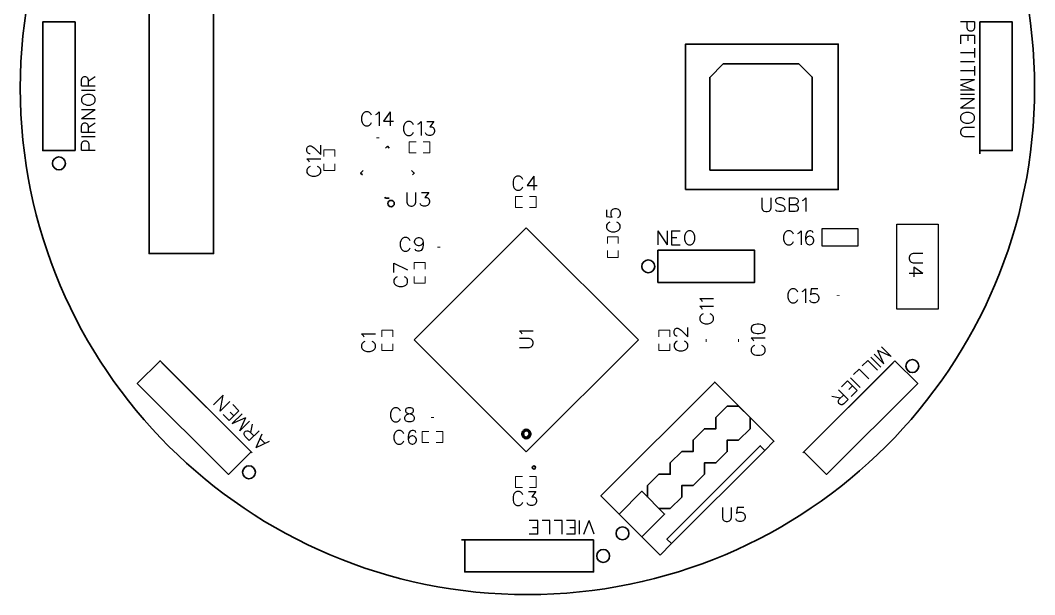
# Model space of a CAD drawing. Header units: inches. Extents: x 125 to 205, y -145 to -65.
# Drawn here: x 125 to 205, y -145 to -99.7 of the extents above; entities that cross this region are included whole.
import ezdxf

# ---------------------------------------------------------------- set-up
doc = ezdxf.new("R2010")
doc.units = ezdxf.units.IN
doc.header["$MEASUREMENT"] = 0
doc.layers.add('Calque 1', color=7, linetype='Continuous')

# ---------------------------------------------------------------- blocks, each defined once
blk = doc.blocks.new('block 2')
at = {"layer": 'Calque 1', "color": 7, "lineweight": 35, "true_color": 0xffffff}
for points in [[(135.186, -97.789), (140.266, -97.789), (140.266, -118.109), (135.186, -118.109), (135.186, -97.789)], [(129.344, -109.978), (126.804, -109.978), (126.804, -99.818), (129.344, -99.818), (129.344, -109.978)], [(200.718, -110.232), (200.718, -99.818)], [(200.718, -99.818), (203.258, -99.818), (203.258, -109.978), (200.718, -109.978), (200.718, -99.818)], [(177.502, -113.064), (189.542, -113.064), (189.542, -101.577), (177.502, -101.577), (177.502, -113.064)], [(179.407, -111.539), (179.407, -104.199), (180.474, -103.132), (186.443, -103.132), (187.484, -104.173), (187.484, -111.539), (179.407, -111.539)], [(154.125, -109.78), (153.982, -109.637), (153.838, -109.78)], [(152.078, -111.541), (151.862, -111.756), (152.006, -111.9)], [(155.885, -111.541), (156.101, -111.756), (155.957, -111.9)], [(153.766, -113.66), (153.838, -113.732), (154.125, -113.732)], [(175.318, -117.852), (182.938, -117.852)], [(175.318, -120.392), (175.318, -117.852), (182.938, -117.852), (182.938, -120.392), (175.318, -120.392)], [(143.232, -133.755), (141.436, -135.551), (134.252, -128.367), (136.048, -126.571), (143.232, -133.755)], [(143.314, -133.854), (136.202, -126.742)], [(186.748, -133.854), (193.86, -126.742)], [(194.014, -126.57), (195.81, -128.366), (188.626, -135.55), (186.83, -133.754), (194.014, -126.57)], [(175.486, -141.912), (176.384, -141.014), (183.748, -133.65), (184.466, -132.932), (179.796, -128.262), (170.816, -137.243), (175.486, -141.912)], [(174.498, -137.332), (174.498, -136.434), (175.396, -135.536), (176.294, -135.536), (176.294, -134.638), (177.192, -133.74), (178.09, -133.74), (178.09, -132.842), (178.988, -131.944), (179.886, -131.944), (179.886, -131.046), (180.784, -130.148), (181.682, -130.148), (182.58, -131.046), (182.58, -131.944), (181.682, -132.842), (180.784, -132.842), (180.784, -133.74), (179.886, -134.638), (178.988, -134.638), (178.988, -135.536), (178.09, -136.434), (177.192, -136.434), (177.192, -137.332), (176.294, -138.23), (175.396, -138.23)], [(176.384, -141.014), (176.025, -140.655), (183.388, -133.291), (183.748, -133.65)], [(172.253, -138.679), (174.049, -140.475), (175.845, -138.679), (174.049, -136.883), (172.253, -138.679)], [(159.824, -140.712), (170.238, -140.712)], [(170.238, -140.712), (170.238, -143.252), (160.078, -143.252), (160.078, -140.712), (170.238, -140.712)]]:
    blk.add_lwpolyline(points, dxfattribs=at)
at = {"layer": 'Calque 1', "color": 7, "lineweight": 25, "true_color": 0xffffff}
for points in [[(200.284, -99.818), (199.194, -99.818)], [(200.284, -99.818), (200.284, -100.285), (200.233, -100.44), (200.182, -100.494), (200.078, -100.544), (199.92, -100.544), (199.816, -100.494), (199.766, -100.44), (199.712, -100.285), (199.712, -99.818)], [(200.284, -100.887), (199.194, -100.887)], [(199.194, -100.887), (199.194, -101.563)], [(199.766, -100.887), (199.766, -101.304)], [(200.284, -100.887), (200.284, -101.563)], [(200.284, -102.269), (199.194, -102.269)], [(200.284, -101.906), (200.284, -102.635)], [(200.284, -102.978), (199.194, -102.978)], [(200.284, -103.684), (199.194, -103.684)], [(200.284, -103.321), (200.284, -104.047)], [(129.852, -104.865), (129.852, -104.398), (129.902, -104.24), (129.953, -104.189), (130.058, -104.136), (130.162, -104.136), (130.266, -104.189), (130.319, -104.24), (130.37, -104.398), (130.37, -104.865)], [(130.37, -104.499), (130.942, -104.136)], [(200.284, -104.39), (199.194, -104.39)], [(200.284, -104.39), (199.194, -104.806)], [(200.284, -105.22), (199.194, -104.806)], [(129.852, -104.865), (130.942, -104.865)], [(129.852, -105.208), (130.942, -105.208)], [(129.852, -106.069), (129.902, -106.173), (130.007, -106.277), (130.111, -106.328), (130.266, -106.381), (130.525, -106.381), (130.682, -106.328), (130.787, -106.277), (130.891, -106.173), (130.942, -106.069), (130.942, -105.861), (130.891, -105.757), (130.787, -105.655), (130.682, -105.601), (130.525, -105.551), (130.266, -105.551), (130.111, -105.601), (130.007, -105.655), (129.902, -105.757), (129.852, -105.861), (129.852, -106.069)], [(200.284, -105.22), (199.194, -105.22)], [(200.284, -105.564), (199.194, -105.564)], [(200.284, -105.906), (199.194, -105.906)], [(200.284, -105.906), (199.194, -106.635)], [(129.852, -107.451), (130.942, -106.724)], [(129.852, -106.724), (130.942, -106.724)], [(152.73, -107.189), (152.676, -107.085), (152.572, -106.981), (152.471, -106.93), (152.263, -106.93), (152.158, -106.981), (152.054, -107.085), (152.001, -107.189), (151.95, -107.344), (151.95, -107.603), (152.001, -107.761), (152.054, -107.865), (152.158, -107.969), (152.263, -108.02), (152.471, -108.02), (152.572, -107.969), (152.676, -107.865), (152.73, -107.761)], [(153.072, -107.136), (153.177, -107.085), (153.332, -106.93), (153.332, -108.02)], [(154.195, -106.93), (153.675, -107.656), (154.454, -107.656)], [(154.195, -106.93), (154.195, -108.02)], [(200.284, -106.635), (199.194, -106.635)], [(200.284, -107.288), (200.233, -107.184), (200.129, -107.083), (200.025, -107.029), (199.87, -106.978), (199.611, -106.978), (199.453, -107.029), (199.349, -107.083), (199.245, -107.184), (199.194, -107.288), (199.194, -107.496), (199.245, -107.601), (199.349, -107.705), (199.453, -107.755), (199.611, -107.809), (199.87, -107.809), (200.025, -107.755), (200.129, -107.705), (200.233, -107.601), (200.284, -107.496), (200.284, -107.288)], [(129.852, -107.451), (130.942, -107.451)], [(129.852, -108.523), (129.852, -108.055), (129.902, -107.898), (129.953, -107.847), (130.058, -107.794), (130.162, -107.794), (130.266, -107.847), (130.319, -107.898), (130.37, -108.055), (130.37, -108.523)], [(130.37, -108.157), (130.942, -107.794)], [(156.031, -107.951), (155.978, -107.847), (155.874, -107.743), (155.772, -107.692), (155.564, -107.692), (155.46, -107.743), (155.356, -107.847), (155.302, -107.951), (155.252, -108.106), (155.252, -108.365), (155.302, -108.523), (155.356, -108.627), (155.46, -108.731), (155.564, -108.782), (155.772, -108.782), (155.874, -108.731), (155.978, -108.627), (156.031, -108.523)], [(156.375, -107.898), (156.479, -107.847), (156.634, -107.692), (156.634, -108.782)], [(157.081, -107.692), (157.652, -107.692), (157.34, -108.106), (157.497, -108.106), (157.601, -108.159), (157.652, -108.21), (157.703, -108.365), (157.703, -108.469), (157.652, -108.627), (157.548, -108.731), (157.393, -108.782), (157.236, -108.782), (157.081, -108.731), (157.03, -108.678), (156.976, -108.573)], [(129.852, -108.523), (130.942, -108.523)], [(200.284, -108.152), (199.507, -108.152), (199.349, -108.203), (199.245, -108.307), (199.194, -108.464), (199.194, -108.568), (199.245, -108.723), (199.349, -108.827), (199.507, -108.878), (200.284, -108.878)], [(129.852, -108.865), (130.942, -108.865)], [(129.852, -109.935), (129.852, -109.468), (129.902, -109.313), (129.953, -109.259), (130.058, -109.208), (130.215, -109.208), (130.319, -109.259), (130.37, -109.313), (130.423, -109.468), (130.423, -109.935)], [(147.891, -110.232), (147.838, -110.232), (147.734, -110.181), (147.683, -110.13), (147.632, -110.026), (147.632, -109.818), (147.683, -109.714), (147.734, -109.66), (147.838, -109.61), (147.942, -109.61), (148.046, -109.66), (148.204, -109.765), (148.722, -110.285), (148.722, -109.559)], [(129.852, -109.935), (130.942, -109.935)], [(147.838, -110.887), (147.787, -110.783), (147.632, -110.628), (148.722, -110.628)], [(147.891, -111.23), (147.787, -111.283), (147.683, -111.388), (147.632, -111.489), (147.632, -111.698), (147.683, -111.802), (147.787, -111.906), (147.891, -111.959), (148.046, -112.01), (148.305, -112.01), (148.463, -111.959), (148.567, -111.906), (148.671, -111.802), (148.722, -111.698), (148.722, -111.489), (148.671, -111.388), (148.567, -111.283), (148.463, -111.23)], [(164.668, -112.269), (164.614, -112.165), (164.51, -112.061), (164.409, -112.01), (164.2, -112.01), (164.096, -112.061), (163.992, -112.165), (163.939, -112.269), (163.888, -112.424), (163.888, -112.683), (163.939, -112.841), (163.992, -112.945), (164.096, -113.049), (164.2, -113.1), (164.409, -113.1), (164.51, -113.049), (164.614, -112.945), (164.668, -112.841)], [(165.529, -112.01), (165.011, -112.737), (165.79, -112.737)], [(165.529, -112.01), (165.529, -113.1)], [(155.506, -113.28), (155.506, -114.057), (155.557, -114.215), (155.661, -114.319), (155.818, -114.37), (155.923, -114.37), (156.077, -114.319), (156.182, -114.215), (156.232, -114.057), (156.232, -113.28)], [(156.679, -113.28), (157.251, -113.28), (156.941, -113.694), (157.096, -113.694), (157.2, -113.747), (157.251, -113.798), (157.304, -113.953), (157.304, -114.057), (157.251, -114.215), (157.147, -114.319), (156.992, -114.37), (156.837, -114.37), (156.679, -114.319), (156.629, -114.266), (156.575, -114.162)], [(183.522, -113.712), (183.522, -114.492), (183.573, -114.647), (183.677, -114.751), (183.834, -114.802), (183.939, -114.802), (184.094, -114.751), (184.198, -114.647), (184.249, -114.492), (184.249, -113.712)], [(185.32, -113.867), (185.216, -113.763), (185.059, -113.712), (184.853, -113.712), (184.696, -113.763), (184.591, -113.867), (184.591, -113.971), (184.645, -114.075), (184.696, -114.126), (184.8, -114.179), (185.112, -114.283), (185.216, -114.334), (185.267, -114.388), (185.32, -114.492), (185.32, -114.647), (185.216, -114.751), (185.059, -114.802), (184.853, -114.802), (184.696, -114.751), (184.591, -114.647)], [(185.663, -113.712), (185.663, -114.802)], [(185.663, -113.712), (186.131, -113.712), (186.286, -113.763), (186.339, -113.816), (186.39, -113.92), (186.39, -114.022), (186.339, -114.126), (186.286, -114.179), (186.131, -114.23)], [(185.663, -114.23), (186.131, -114.23), (186.286, -114.283), (186.339, -114.334), (186.39, -114.438), (186.39, -114.593), (186.339, -114.697), (186.286, -114.751), (186.131, -114.802), (185.663, -114.802)], [(186.733, -113.92), (186.837, -113.867), (186.992, -113.712), (186.992, -114.802)], [(171.254, -114.654), (171.254, -115.172), (171.721, -115.226), (171.668, -115.172), (171.617, -115.018), (171.617, -114.863), (171.668, -114.705), (171.772, -114.601), (171.927, -114.55), (172.031, -114.55), (172.189, -114.601), (172.293, -114.705), (172.344, -114.863), (172.344, -115.018), (172.293, -115.172), (172.24, -115.226), (172.135, -115.277)], [(171.513, -115.619), (171.409, -115.673), (171.305, -115.777), (171.254, -115.879), (171.254, -116.087), (171.305, -116.191), (171.409, -116.295), (171.513, -116.348), (171.668, -116.399), (171.927, -116.399), (172.085, -116.348), (172.189, -116.295), (172.293, -116.191), (172.344, -116.087), (172.344, -115.879), (172.293, -115.777), (172.189, -115.673), (172.085, -115.619)], [(175.318, -116.328), (175.318, -117.418)], [(175.318, -116.328), (176.044, -117.418)], [(176.044, -116.328), (176.044, -117.418)], [(176.387, -116.328), (176.387, -117.418)], [(176.387, -116.328), (177.063, -116.328)], [(177.718, -116.328), (177.614, -116.379), (177.51, -116.483), (177.459, -116.587), (177.406, -116.742), (177.406, -117.001), (177.459, -117.159), (177.51, -117.263), (177.614, -117.367), (177.718, -117.418), (177.926, -117.418), (178.03, -117.367), (178.135, -117.263), (178.186, -117.159), (178.239, -117.001), (178.239, -116.742), (178.186, -116.587), (178.135, -116.483), (178.03, -116.379), (177.926, -116.328), (177.718, -116.328)], [(186.004, -116.587), (185.95, -116.483), (185.846, -116.379), (185.742, -116.328), (185.536, -116.328), (185.432, -116.379), (185.328, -116.483), (185.275, -116.587), (185.224, -116.745), (185.224, -117.004), (185.275, -117.159), (185.328, -117.263), (185.432, -117.367), (185.536, -117.417), (185.742, -117.417), (185.846, -117.367), (185.95, -117.263), (186.004, -117.159)], [(186.347, -116.536), (186.451, -116.483), (186.606, -116.328), (186.606, -117.417)], [(187.571, -116.483), (187.52, -116.379), (187.365, -116.328), (187.261, -116.328), (187.103, -116.379), (186.999, -116.536), (186.948, -116.795), (186.948, -117.054), (186.999, -117.263), (187.103, -117.367), (187.261, -117.417), (187.312, -117.417), (187.469, -117.367), (187.571, -117.263), (187.624, -117.108), (187.624, -117.054), (187.571, -116.899), (187.469, -116.795), (187.312, -116.745), (187.261, -116.745), (187.103, -116.795), (186.999, -116.899), (186.948, -117.054)], [(155.778, -117.095), (155.724, -116.991), (155.62, -116.887), (155.519, -116.836), (155.31, -116.836), (155.206, -116.887), (155.102, -116.991), (155.049, -117.095), (154.998, -117.25), (154.998, -117.509), (155.049, -117.667), (155.102, -117.771), (155.206, -117.875), (155.31, -117.926), (155.519, -117.926), (155.62, -117.875), (155.724, -117.771), (155.778, -117.667)], [(156.796, -117.199), (156.743, -117.354), (156.639, -117.458), (156.484, -117.509), (156.433, -117.509), (156.275, -117.458), (156.171, -117.354), (156.121, -117.199), (156.121, -117.146), (156.171, -116.991), (156.275, -116.887), (156.433, -116.836), (156.484, -116.836), (156.639, -116.887), (156.743, -116.991), (156.796, -117.199), (156.796, -117.458), (156.743, -117.717), (156.639, -117.875), (156.484, -117.926), (156.38, -117.926), (156.225, -117.875), (156.171, -117.771)], [(176.387, -116.846), (176.804, -116.846)], [(176.387, -117.418), (177.063, -117.418)], [(196.22, -118.106), (195.442, -118.106), (195.285, -118.157), (195.181, -118.261), (195.13, -118.419), (195.13, -118.523), (195.181, -118.678), (195.285, -118.782), (195.442, -118.832), (196.22, -118.832)], [(154.49, -118.868), (155.579, -119.386)], [(154.49, -119.594), (154.49, -118.868)], [(196.22, -119.696), (195.493, -119.175), (195.493, -119.955)], [(154.749, -119.937), (154.645, -119.991), (154.541, -120.095), (154.49, -120.196), (154.49, -120.405), (154.541, -120.509), (154.645, -120.613), (154.749, -120.666), (154.904, -120.717), (155.163, -120.717), (155.32, -120.666), (155.425, -120.613), (155.529, -120.509), (155.579, -120.405), (155.579, -120.196), (155.529, -120.095), (155.425, -119.991), (155.32, -119.937)], [(196.22, -119.696), (195.13, -119.696)], [(186.347, -121.159), (186.293, -121.055), (186.189, -120.951), (186.088, -120.9), (185.879, -120.9), (185.775, -120.951), (185.671, -121.055), (185.618, -121.159), (185.567, -121.314), (185.567, -121.573), (185.618, -121.731), (185.671, -121.835), (185.775, -121.939), (185.879, -121.99), (186.088, -121.99), (186.189, -121.939), (186.293, -121.835), (186.347, -121.731)], [(186.689, -121.106), (186.794, -121.055), (186.948, -120.9), (186.948, -121.99)], [(187.917, -120.9), (187.396, -120.9), (187.345, -121.367), (187.396, -121.314), (187.551, -121.263), (187.708, -121.263), (187.863, -121.314), (187.967, -121.418), (188.018, -121.573), (188.018, -121.677), (187.967, -121.835), (187.863, -121.939), (187.708, -121.99), (187.551, -121.99), (187.396, -121.939), (187.345, -121.885), (187.292, -121.781)], [(178.826, -121.921), (178.775, -121.817), (178.62, -121.662), (179.71, -121.662)], [(178.826, -122.523), (178.775, -122.419), (178.62, -122.264), (179.71, -122.264)], [(178.879, -122.866), (178.775, -122.919), (178.671, -123.023), (178.62, -123.125), (178.62, -123.333), (178.671, -123.437), (178.775, -123.541), (178.879, -123.595), (179.034, -123.646), (179.293, -123.646), (179.451, -123.595), (179.555, -123.541), (179.659, -123.437), (179.71, -123.333), (179.71, -123.125), (179.659, -123.023), (179.555, -122.919), (179.451, -122.866)], [(176.847, -124.624), (176.794, -124.624), (176.69, -124.57), (176.639, -124.52), (176.588, -124.415), (176.588, -124.207), (176.639, -124.103), (176.69, -124.052), (176.794, -123.999), (176.898, -123.999), (177.002, -124.052), (177.16, -124.156), (177.678, -124.675), (177.678, -123.948)], [(182.684, -124.108), (182.735, -124.266), (182.89, -124.367), (183.151, -124.42), (183.306, -124.42), (183.565, -124.367), (183.723, -124.266), (183.773, -124.108), (183.773, -124.004), (183.723, -123.849), (183.565, -123.745), (183.306, -123.694), (183.151, -123.694), (182.89, -123.745), (182.735, -123.849), (182.684, -124.004), (182.684, -124.108)], [(152.156, -124.715), (152.105, -124.611), (151.95, -124.456), (153.04, -124.456)], [(164.604, -124.464), (164.551, -124.359), (164.396, -124.202), (165.488, -124.202)], [(164.396, -125.533), (165.175, -125.533), (165.33, -125.482), (165.435, -125.378), (165.488, -125.221), (165.488, -125.117), (165.435, -124.962), (165.33, -124.857), (165.175, -124.807), (164.396, -124.807)], [(182.89, -125.023), (182.839, -124.918), (182.684, -124.763), (183.773, -124.763)], [(152.209, -125.058), (152.105, -125.111), (152.001, -125.215), (151.95, -125.317), (151.95, -125.525), (152.001, -125.63), (152.105, -125.734), (152.209, -125.787), (152.364, -125.838), (152.623, -125.838), (152.781, -125.787), (152.885, -125.734), (152.989, -125.63), (153.04, -125.525), (153.04, -125.317), (152.989, -125.215), (152.885, -125.111), (152.781, -125.058)], [(176.847, -125.017), (176.743, -125.071), (176.639, -125.175), (176.588, -125.276), (176.588, -125.485), (176.639, -125.589), (176.743, -125.693), (176.847, -125.746), (177.002, -125.797), (177.261, -125.797), (177.419, -125.746), (177.523, -125.693), (177.627, -125.589), (177.678, -125.485), (177.678, -125.276), (177.627, -125.175), (177.523, -125.071), (177.419, -125.017)], [(182.943, -125.365), (182.839, -125.419), (182.735, -125.523), (182.684, -125.624), (182.684, -125.833), (182.735, -125.937), (182.839, -126.041), (182.943, -126.094), (183.098, -126.145), (183.357, -126.145), (183.514, -126.094), (183.618, -126.041), (183.723, -125.937), (183.773, -125.833), (183.773, -125.624), (183.723, -125.523), (183.618, -125.419), (183.514, -125.365)], [(193.72, -126.242), (192.949, -125.472)], [(192.89, -127.072), (192.12, -126.302)], [(193.132, -126.83), (192.362, -126.059)], [(193.72, -126.242), (192.655, -125.767)], [(193.132, -126.83), (192.655, -125.767)], [(191.877, -126.544), (191.435, -126.986)], [(192.648, -127.315), (191.877, -126.544)], [(191.281, -128.682), (190.51, -127.911)], [(191.193, -127.228), (190.753, -127.669)], [(191.963, -127.999), (191.193, -127.228)], [(190.268, -128.153), (189.79, -128.631)], [(191.038, -128.924), (190.268, -128.153)], [(190.672, -128.558), (190.377, -128.852)], [(140.266, -130.053), (141.036, -129.282)], [(140.78, -130.566), (141.036, -129.282)], [(189.695, -129.535), (189.034, -129.387)], [(190.318, -129.644), (189.988, -129.975), (189.84, -130.05), (189.769, -130.05), (189.659, -130.012), (189.585, -129.939), (189.547, -129.829), (189.546, -129.756), (189.621, -129.608), (189.952, -129.278)], [(190.318, -129.644), (189.547, -128.874)], [(191.038, -128.924), (190.561, -129.402)], [(140.78, -130.566), (141.55, -129.796)], [(142.27, -130.516), (141.793, -130.038)], [(155.016, -130.557), (154.962, -130.453), (154.858, -130.349), (154.756, -130.298), (154.548, -130.298), (154.444, -130.349), (154.34, -130.453), (154.287, -130.557), (154.236, -130.712), (154.236, -130.971), (154.287, -131.129), (154.34, -131.233), (154.444, -131.337), (154.548, -131.388), (154.756, -131.388), (154.858, -131.337), (154.962, -131.233), (155.016, -131.129)], [(155.618, -130.298), (155.463, -130.349), (155.409, -130.453), (155.409, -130.557), (155.463, -130.661), (155.567, -130.712), (155.772, -130.765), (155.93, -130.816), (156.034, -130.92), (156.085, -131.025), (156.085, -131.179), (156.034, -131.284), (155.981, -131.337), (155.826, -131.388), (155.618, -131.388), (155.463, -131.337), (155.409, -131.284), (155.359, -131.179), (155.359, -131.025), (155.409, -130.92), (155.513, -130.816), (155.671, -130.765), (155.877, -130.712), (155.981, -130.661), (156.034, -130.557), (156.034, -130.453), (155.981, -130.349), (155.826, -130.298), (155.618, -130.298)], [(141.5, -131.286), (141.022, -130.809)], [(141.5, -131.286), (142.27, -130.516)], [(141.866, -130.92), (141.572, -130.626)], [(141.742, -131.529), (142.513, -130.758)], [(141.742, -131.529), (142.807, -131.053)], [(142.33, -132.116), (142.807, -131.053)], [(142.33, -132.116), (143.1, -131.346)], [(143.197, -132.251), (143.342, -131.588)], [(143.088, -132.874), (142.757, -132.544), (142.682, -132.396), (142.682, -132.324), (142.718, -132.213), (142.791, -132.14), (142.903, -132.104), (142.976, -132.102), (143.123, -132.177), (143.454, -132.508)], [(143.088, -132.874), (143.858, -132.104)], [(143.623, -133.41), (144.1, -132.346)], [(144.322, -133.081), (143.953, -132.712)], [(155.27, -132.335), (155.216, -132.231), (155.112, -132.127), (155.011, -132.076), (154.802, -132.076), (154.698, -132.127), (154.594, -132.231), (154.541, -132.335), (154.49, -132.49), (154.49, -132.749), (154.541, -132.907), (154.594, -133.011), (154.698, -133.115), (154.802, -133.166), (155.011, -133.166), (155.112, -133.115), (155.216, -133.011), (155.27, -132.907)], [(156.235, -132.231), (156.184, -132.127), (156.027, -132.076), (155.925, -132.076), (155.768, -132.127), (155.664, -132.282), (155.613, -132.544), (155.613, -132.803), (155.664, -133.011), (155.768, -133.115), (155.925, -133.166), (155.976, -133.166), (156.131, -133.115), (156.235, -133.011), (156.288, -132.853), (156.288, -132.803), (156.235, -132.648), (156.131, -132.544), (155.976, -132.49), (155.925, -132.49), (155.768, -132.544), (155.664, -132.648), (155.613, -132.803)], [(143.623, -133.41), (144.688, -132.933)], [(164.668, -137.161), (164.614, -137.057), (164.51, -136.953), (164.409, -136.902), (164.2, -136.902), (164.096, -136.953), (163.992, -137.057), (163.939, -137.161), (163.888, -137.316), (163.888, -137.575), (163.939, -137.733), (163.992, -137.837), (164.096, -137.941), (164.2, -137.992), (164.409, -137.992), (164.51, -137.941), (164.614, -137.837), (164.668, -137.733)], [(165.115, -136.902), (165.686, -136.902), (165.374, -137.316), (165.529, -137.316), (165.633, -137.369), (165.686, -137.42), (165.737, -137.575), (165.737, -137.679), (165.686, -137.837), (165.582, -137.941), (165.425, -137.992), (165.27, -137.992), (165.115, -137.941), (165.061, -137.888), (165.011, -137.783)], [(180.398, -138.172), (180.398, -138.949), (180.449, -139.107), (180.553, -139.211), (180.71, -139.261), (180.814, -139.261), (180.969, -139.211), (181.074, -139.107), (181.124, -138.949), (181.124, -138.172)], [(182.092, -138.172), (181.571, -138.172), (181.521, -138.639), (181.571, -138.586), (181.729, -138.535), (181.884, -138.535), (182.039, -138.586), (182.143, -138.69), (182.196, -138.845), (182.196, -138.949), (182.143, -139.107), (182.039, -139.211), (181.884, -139.261), (181.729, -139.261), (181.571, -139.211), (181.521, -139.157), (181.467, -139.053)], [(165.833, -139.188), (165.158, -139.188)], [(165.833, -140.278), (165.833, -139.188)], [(166.799, -139.188), (166.177, -139.188)], [(166.799, -140.278), (166.799, -139.188)], [(167.767, -139.188), (167.142, -139.188)], [(167.767, -140.278), (167.767, -139.188)], [(168.785, -139.188), (168.109, -139.188)], [(168.785, -140.278), (168.785, -139.188)], [(169.128, -140.278), (169.128, -139.188)], [(169.471, -140.278), (169.885, -139.188)], [(170.301, -140.278), (169.885, -139.188)], [(165.833, -139.76), (165.417, -139.76)], [(168.785, -139.76), (168.368, -139.76)], [(165.833, -140.278), (165.158, -140.278)], [(168.785, -140.278), (168.109, -140.278)]]:
    blk.add_lwpolyline(points, dxfattribs=at)
at = {"layer": 'Calque 1', "color": 7, "lineweight": 60, "true_color": 0xffffff}
for points in [[(153.22, -108.937), (153.22, -108.987)], [(158.046, -117.572), (158.046, -117.623)], [(189.542, -121.383), (189.542, -121.433)], [(179.103, -124.964), (179.153, -124.964)], [(181.642, -124.964), (181.693, -124.964)], [(157.538, -131.086), (157.538, -131.035)]]:
    blk.add_lwpolyline(points, dxfattribs=at)
at = {"layer": 'Calque 1', "color": 7, "lineweight": 15, "true_color": 0xffffff}
for points in [[(156.242, -109.292), (155.709, -109.292), (155.709, -110.156), (156.242, -110.156), (156.242, -110.156)], [(156.801, -110.156), (157.335, -110.156), (157.335, -109.292), (156.801, -109.292), (156.801, -109.292)], [(149.842, -110.46), (149.842, -109.927), (148.978, -109.927), (148.978, -110.46), (148.978, -110.46)], [(148.978, -111.02), (148.978, -111.553), (149.842, -111.553), (149.842, -111.02), (149.842, -111.02)], [(164.625, -113.61), (164.091, -113.61), (164.091, -114.474), (164.625, -114.474), (164.625, -114.474)], [(165.183, -114.474), (165.717, -114.474), (165.717, -113.61), (165.183, -113.61), (165.183, -113.61)], [(172.194, -117.319), (172.194, -116.785), (171.33, -116.785), (171.33, -117.319), (171.33, -117.319)], [(171.33, -117.877), (171.33, -118.411), (172.194, -118.411), (172.194, -117.877), (172.194, -117.877)], [(156.954, -119.351), (156.954, -118.817), (156.09, -118.817), (156.09, -119.351), (156.09, -119.351)], [(156.09, -119.91), (156.09, -120.443), (156.954, -120.443), (156.954, -119.91), (156.954, -119.91)], [(154.414, -124.685), (154.414, -124.151), (153.55, -124.151), (153.55, -124.685), (153.55, -124.685)], [(176.258, -124.685), (176.258, -124.151), (175.394, -124.151), (175.394, -124.685), (175.394, -124.685)], [(153.55, -125.243), (153.55, -125.777), (154.414, -125.777), (154.414, -125.243), (154.414, -125.243)], [(175.394, -125.243), (175.394, -125.777), (176.258, -125.777), (176.258, -125.243), (176.258, -125.243)], [(157.259, -132.152), (156.725, -132.152), (156.725, -133.016), (157.259, -133.016), (157.259, -133.016)], [(157.817, -133.016), (158.351, -133.016), (158.351, -132.152), (157.817, -132.152), (157.817, -132.152)], [(164.625, -135.708), (164.091, -135.708), (164.091, -136.572), (164.625, -136.572), (164.625, -136.572)], [(165.183, -136.572), (165.717, -136.572), (165.717, -135.708), (165.183, -135.708), (165.183, -135.708)]]:
    blk.add_lwpolyline(points, dxfattribs=at)
at = {"layer": 'Calque 1', "color": 7, "lineweight": 30, "true_color": 0xffffff}
for points in [[(194.162, -122.49), (194.162, -115.789), (197.411, -115.789), (197.411, -122.49), (194.162, -122.49)], [(156.095, -124.928), (164.935, -116.088), (173.775, -124.928), (164.935, -133.769)], [(188.284, -116.136), (191.084, -116.136), (191.084, -117.536), (188.284, -117.536), (188.284, -116.136)], [(164.935, -133.769), (156.095, -124.928)]]:
    blk.add_lwpolyline(points, dxfattribs=at)
at = {"layer": 'Calque 1', "color": 7, "lineweight": 35, "true_color": 0xffffff}
for points, knots in [([(125.026, -105.02), (125.036, -82.929), (142.953, -65.028), (165.044, -65.038), (187.121, -65.048), (205.016, -82.942), (205.026, -105.02)], [0, 0, 0, 0, 1, 1, 1, 2, 2, 2, 2]), ([(205.026, -105.02), (205.036, -127.111), (187.135, -145.028), (165.044, -145.038), (142.953, -145.048), (125.036, -127.147), (125.026, -105.056), (125.026, -105.044), (125.026, -105.032), (125.026, -105.02)], [0, 0, 0, 0, 1, 1, 1, 2, 2, 2, 3, 3, 3, 3]), ([(128.074, -110.486), (128.354, -110.486), (128.582, -110.713), (128.582, -110.994), (128.582, -111.275), (128.354, -111.502), (128.074, -111.502), (127.793, -111.502), (127.566, -111.275), (127.566, -110.994), (127.566, -110.713), (127.793, -110.486), (128.074, -110.486)], [0, 0, 0, 0, 1, 1, 1, 2, 2, 2, 3, 3, 3, 4, 4, 4, 4]), ([(154.269, -113.909), (154.409, -113.909), (154.523, -114.023), (154.523, -114.163), (154.523, -114.303), (154.409, -114.417), (154.269, -114.417), (154.129, -114.417), (154.015, -114.303), (154.015, -114.163), (154.015, -114.023), (154.129, -113.909), (154.269, -113.909)], [0, 0, 0, 0, 1, 1, 1, 2, 2, 2, 3, 3, 3, 4, 4, 4, 4]), ([(174.556, -118.614), (174.837, -118.614), (175.064, -118.842), (175.064, -119.122), (175.064, -119.403), (174.837, -119.63), (174.556, -119.63), (174.275, -119.63), (174.048, -119.403), (174.048, -119.122), (174.048, -118.842), (174.275, -118.614), (174.556, -118.614)], [0, 0, 0, 0, 1, 1, 1, 2, 2, 2, 3, 3, 3, 4, 4, 4, 4]), ([(195.384, -126.488), (195.665, -126.488), (195.892, -126.715), (195.892, -126.996), (195.892, -127.277), (195.665, -127.504), (195.384, -127.504), (195.103, -127.504), (194.876, -127.277), (194.876, -126.996), (194.876, -126.715), (195.103, -126.488), (195.384, -126.488)], [0, 0, 0, 0, 1, 1, 1, 2, 2, 2, 3, 3, 3, 4, 4, 4, 4]), ([(143.06, -134.87), (143.34, -134.87), (143.568, -135.098), (143.568, -135.378), (143.568, -135.659), (143.34, -135.886), (143.06, -135.886), (142.78, -135.886), (142.552, -135.659), (142.552, -135.378), (142.552, -135.098), (142.78, -134.87), (143.06, -134.87)], [0, 0, 0, 0, 1, 1, 1, 2, 2, 2, 3, 3, 3, 4, 4, 4, 4]), ([(165.447, -134.916), (165.397, -134.964), (165.395, -135.043), (165.442, -135.092), (165.49, -135.142), (165.569, -135.144), (165.618, -135.097), (165.668, -135.049), (165.67, -134.97), (165.623, -134.921), (165.576, -134.872), (165.499, -134.869), (165.449, -134.914)], [0, 0, 0, 0, 1, 1, 1, 2, 2, 2, 3, 3, 3, 4, 4, 4, 4]), ([(172.524, -139.696), (172.804, -139.696), (173.032, -139.924), (173.032, -140.204), (173.032, -140.484), (172.804, -140.712), (172.524, -140.712), (172.243, -140.712), (172.016, -140.484), (172.016, -140.204), (172.016, -139.924), (172.243, -139.696), (172.524, -139.696)], [0, 0, 0, 0, 1, 1, 1, 2, 2, 2, 3, 3, 3, 4, 4, 4, 4]), ([(171, -141.474), (171.281, -141.474), (171.508, -141.702), (171.508, -141.982), (171.508, -142.262), (171.281, -142.49), (171, -142.49), (170.719, -142.49), (170.492, -142.262), (170.492, -141.982), (170.492, -141.702), (170.719, -141.474), (171, -141.474)], [0, 0, 0, 0, 1, 1, 1, 2, 2, 2, 3, 3, 3, 4, 4, 4, 4])]:
    blk.add_open_spline(points, degree=3, knots=knots, dxfattribs=at)
at = {"layer": 'Calque 1', "color": 7, "lineweight": 80, "true_color": 0xffffff}
blk.add_open_spline([(164.723, -132.141), (164.606, -132.259), (164.606, -132.448), (164.723, -132.565), (164.84, -132.682), (165.03, -132.682), (165.147, -132.566), (165.264, -132.448), (165.264, -132.259), (165.147, -132.141), (165.031, -132.026), (164.844, -132.024), (164.727, -132.138)], degree=3, knots=[0, 0, 0, 0, 1, 1, 1, 2, 2, 2, 3, 3, 3, 4, 4, 4, 4], dxfattribs=at)

msp = doc.modelspace()

# ---------------------------------------------------------------- block references
at = {"layer": 'Calque 1'}
msp.add_blockref('block 2', (0, 0), dxfattribs=at)

doc.saveas('drawing.dxf')
